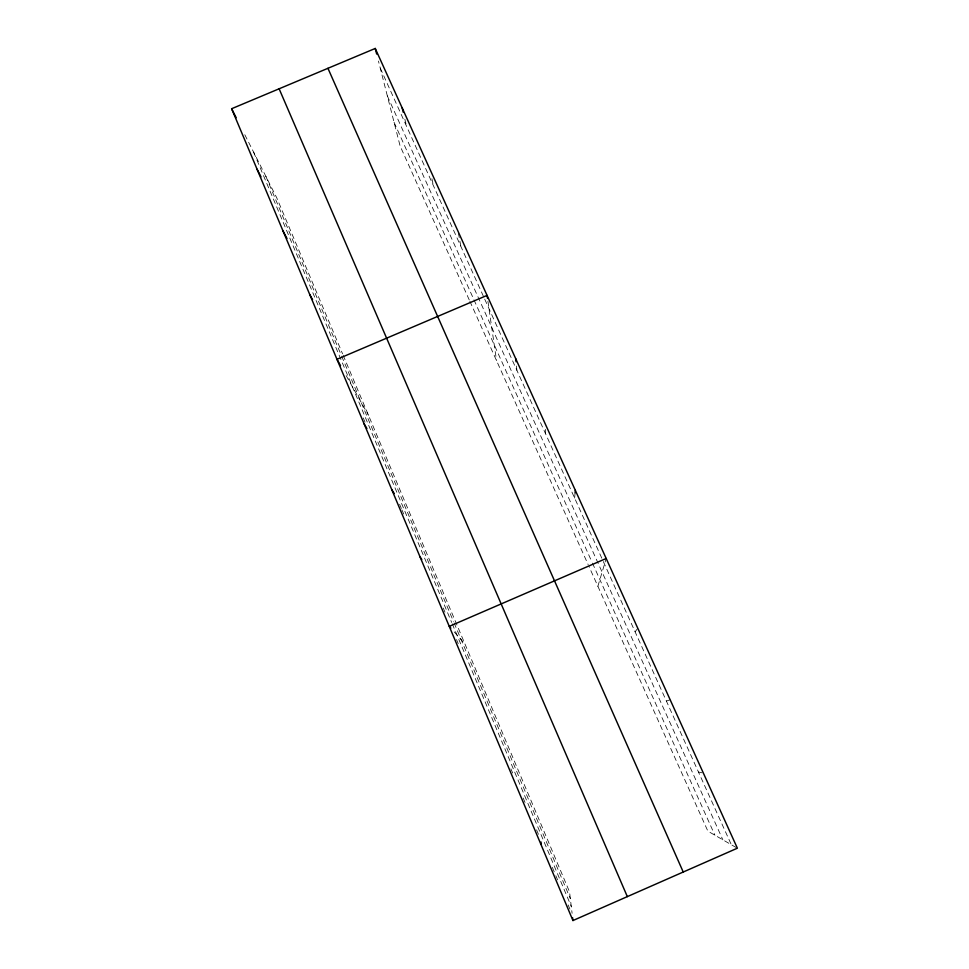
<?xml version="1.0" encoding="UTF-8"?>
<svg xmlns="http://www.w3.org/2000/svg" width="969" height="969" viewBox="0 0 969 969"><rect width="100%" height="100%" fill="white"/><g stroke="black" fill="none" stroke-linecap="round" stroke-linejoin="round"><path stroke-width="0.73" stroke-dasharray="4.84 3.63" d="M574.617 498.054L575.101 492.93M597.885 586.293L606.194 558.495M635.083 631.812L637.784 628.275M666.406 701.084L670.16 699.775M698.467 772.039L702.125 772.814M736.161 847.512L707.879 831.16L588.777 566.017M454.255 631.945L464.914 643.876M346.151 375.584L368.511 415.326M244.806 134.727L276.783 197.906L342.578 353.842M380.248 68.072L484.088 297.786M484.694 299.13L731.329 844.714M387.334 95.907L722.85 839.82M394.056 122.276L473.332 298.428M473.95 299.796L591.829 561.741M592.447 563.11L714.904 835.23M469.25 299.905L400.076 145.883L378.455 61.059M469.868 301.262L588.171 564.661M343.147 355.223L569.554 891.928L572.085 913.319M265.845 176.297L341.064 354.751M341.657 356.132L453.528 621.553M454.11 622.946L570.366 898.747M253.624 152.169L451.663 622.413M452.244 623.806L571.274 906.451M363.278 417.966L365.034 422.145M399.603 504.304L401.36 508.483M401.941 509.888L403.71 514.067M443.245 608.035L444.965 612.142M456.496 639.552L458.228 643.67M510.917 768.901L512.662 773.056M523.151 797.984L526.07 804.912M536.547 829.827L539.467 836.756M552.342 867.364L555.261 874.317M555.855 875.71L557.611 879.888M568.149 904.937L569.905 909.116M404.872 119.223L406.52 126.2M431.92 178.732L433.385 185.636M458.373 232.851L460.869 246.417M487.916 301.262L496.528 360.613M516.477 366.028L516.877 370.328M545.341 429.34L545.426 433.458"/><path stroke-width="1.45" d="M575.101 492.93L575.344 490.375M540.859 844.241L541.09 842.025M572.945 920.55L737.373 848.202L375.245 48.45L231.627 108.722L572.945 920.55L572.594 917.619M606.194 558.495L449.265 626.374L450.864 628.154M420.195 557.223L421.806 559.476M391.803 489.696L394.238 493.512M364.078 423.744L366.9 428.504M340.531 365.616L336.982 359.305L487.056 295.4L487.48 298.331M309.717 294.455L312.563 299.7M283.093 231.107L286.994 238.519M257.064 169.212L260.976 176.794M231.627 108.722L236.182 117.697M327.946 68.302L683.23 872.027M279.12 88.785L627.331 896.616M375.245 48.45L376.675 54.058M402.244 108.068L403.225 112.259M515.811 358.881L516.077 361.74"/></g></svg>
